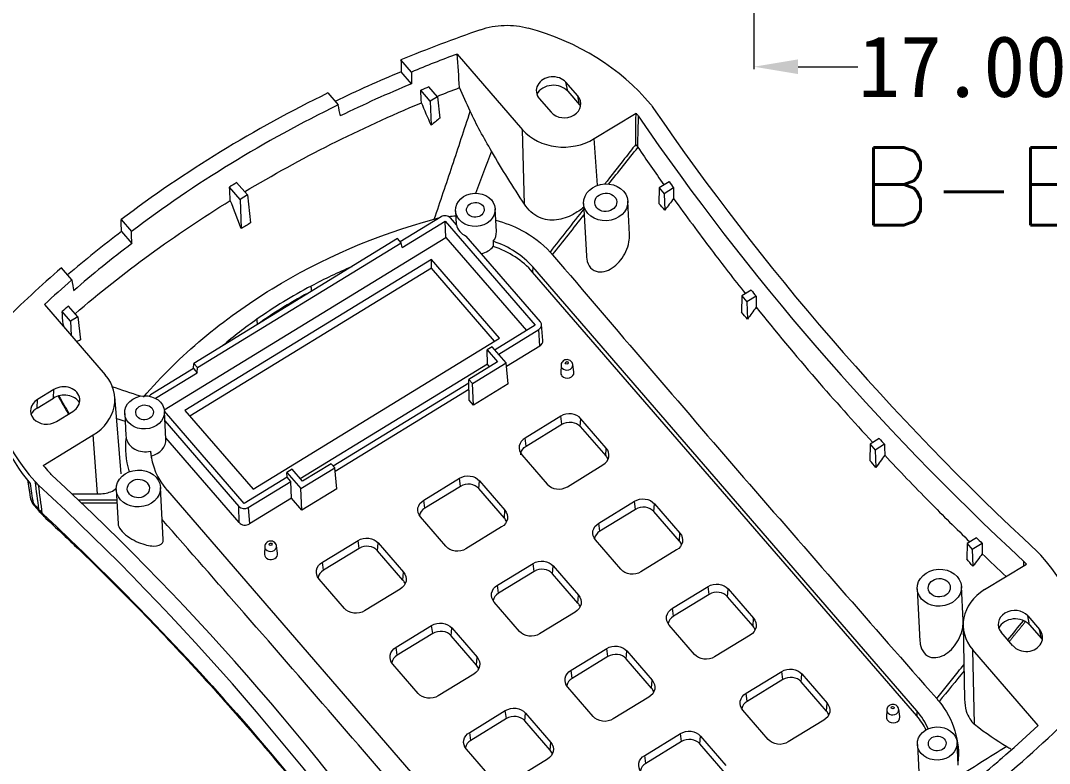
# Model space of a CAD drawing. Extents: x -40 to 272, y -118 to 614.
# Drawn here: x 100.23 to 142.14, y 180.98 to 211.24 of the extents above; entities that cross this region are included whole.
import ezdxf

# ---------------------------------------------------------------- set-up
doc = ezdxf.new("R2010")
doc.units = 0
doc.header["$MEASUREMENT"] = 0
doc.layers.add('20', color=7, linetype='Continuous')
doc.layers.add('TOP', color=7, linetype='Continuous')
doc.styles.add('blockfont', font='simplex.shx', dxfattribs={"bigfont": 'bigfont'})
doc.dimstyles.new('3', dxfattribs={"dimtxt": 2.5, "dimasz": 1.8, "dimexe": 0.1, "dimexo": 0.1, "dimgap": 0.1, "dimtad": 0, "dimzin": 0, "dimdsep": 46, "dimtxsty": 'Standard', "dimcen": 0, "dimclrd": 4, "dimclre": 4, "dimclrt": 3, "dimadec": 1, "dimazin": 0, "dimtfac": 1, "dimtofl": 0, "dimtmove": 0, "dimatfit": 3, "dimfxl": 0.18, "dimtolj": 1, "dimtzin": 0, "dimlwd": 9, "dimlwe": 9, "dimarcsym": 0})

# ---------------------------------------------------------------- blocks, each defined once
blk = doc.blocks.new('*D150')
at = {"color": 4, "linetype": 'Continuous', "lineweight": 9}
for p, q in [((130.101, 220.366), (130.101, 209.255)), ((131.901, 209.355), (134.334, 209.355)), ((145.301, 209.355), (142.867, 209.355)), ((147.101, 208.172), (147.101, 209.455))]:
    blk.add_line(p, q, dxfattribs=at)
for points in [[(131.901, 209.655), (131.901, 209.055), (130.101, 209.355)], [(145.301, 209.655), (145.301, 209.055), (147.101, 209.355)]]:
    blk.add_solid(points, dxfattribs=at)
at = {"layer": 'Defpoints', "color": 0, "linetype": 'Continuous', "lineweight": 9}
for p in [(130.101, 220.466), (147.101, 209.355), (147.101, 208.072)]:
    blk.add_point(p, dxfattribs=at)
at = {"color": 3, "linetype": 'Continuous', "lineweight": 9, "insert": (138.601, 209.355), "char_height": 2.5, "attachment_point": 5}
blk.add_mtext('\\A1;17.00', dxfattribs=at)

msp = doc.modelspace()

# ---------------------------------------------------------------- linework, layer by layer
at = {"layer": '20', "color": 7, "linetype": 'Continuous', "lineweight": 9}
for p, q in [((116.148, 209.14), (115.723, 209.631)), ((118.011, 209.871), (120.678, 206.789)), ((116.157, 208.661), (115.732, 209.152)), ((122.923, 208.164), (122.442, 208.72)), ((122.514, 208.356), (122.442, 208.72)), ((116.913, 207.952), (116.529, 208.396)), ((117.205, 208.132), (116.861, 208.53)), ((122.514, 208.356), (122.995, 207.8)), ((112.749, 208.287), (113.17, 207.801)), ((117.205, 208.132), (116.913, 207.952)), ((116.913, 207.952), (116.951, 206.971)), ((117.205, 208.132), (117.308, 207.264)), ((121.359, 208.056), (121.839, 207.501)), ((122.995, 207.8), (122.923, 208.164)), ((123.597, 206.428), (125.298, 207.469)), ((120.756, 203.753), (120.678, 206.789)), ((123.728, 204.524), (123.597, 206.428)), ((109.465, 204.131), (109.03, 204.633)), ((126.645, 204.673), (126.239, 204.425)), ((109.172, 203.952), (108.737, 204.454)), ((109.465, 204.131), (109.172, 203.952)), ((109.465, 204.131), (109.599, 202.993)), ((126.239, 204.425), (126.23, 203.782)), ((126.239, 204.425), (126.449, 204.183)), ((126.829, 204.417), (126.449, 204.183)), ((126.449, 204.183), (126.474, 203.515)), ((109.172, 203.952), (109.218, 202.76)), ((123.165, 203.785), (123.277, 201.646)), ((125.034, 202.518), (124.963, 203.879)), ((117.944, 203.484), (117.973, 202.928)), ((119.61, 202.639), (119.562, 203.568)), ((104.323, 203.128), (104.744, 202.641)), ((117.358, 203.241), (115.694, 202.222)), ((115.768, 201.997), (117.521, 203.071)), ((117.55, 202.394), (117.521, 203.071)), ((117.521, 203.071), (121.194, 198.827)), ((117.981, 202.918), (117.742, 203.194)), ((104.338, 202.641), (104.759, 202.155)), ((121.401, 198.967), (118.382, 202.455)), ((106.083, 195.373), (117.55, 202.394)), ((115.583, 202.352), (107.288, 197.273)), ((107.433, 197.105), (115.728, 202.184)), ((115.728, 202.184), (115.583, 202.352)), ((115.768, 201.997), (115.728, 202.184)), ((117.55, 202.394), (120.83, 198.605)), ((116.961, 201.499), (106.925, 195.354)), ((119.733, 198.295), (116.961, 201.499)), ((116.965, 201.147), (116.961, 201.499)), ((121.088, 201.198), (121.083, 200.991)), ((136.736, 183.119), (121.088, 201.198)), ((102.314, 200.669), (101.889, 201.16)), ((116.965, 201.147), (107.126, 195.122)), ((119.537, 198.175), (116.965, 201.147)), ((136.731, 182.912), (121.083, 200.991)), ((129.605, 200.019), (129.595, 199.351)), ((129.99, 200.255), (129.605, 200.019)), ((129.605, 200.019), (129.814, 199.777)), ((130.189, 200.007), (129.814, 199.777)), ((101.199, 199.669), (103.678, 196.805)), ((102.56, 199.165), (102.176, 199.608)), ((129.814, 199.777), (129.841, 199.074)), ((102.267, 198.985), (101.923, 199.384)), ((102.56, 199.165), (102.267, 198.985)), ((102.56, 199.165), (102.671, 198.227)), ((102.267, 198.985), (102.29, 198.409)), ((121.194, 198.827), (119.554, 197.823)), ((121.506, 198.199), (121.451, 198.85)), ((109.697, 192.151), (119.733, 198.295)), ((119.706, 197.647), (121.337, 198.645)), ((121.383, 197.978), (121.337, 198.645)), ((119.442, 197.952), (119.237, 197.827)), ((119.237, 197.827), (119.66, 197.338)), ((119.242, 197.237), (119.237, 197.827)), ((120.011, 197.294), (119.442, 197.952)), ((121.383, 197.978), (120.025, 197.147)), ((107.269, 197.063), (105.525, 195.996)), ((107.269, 197.063), (107.288, 197.273)), ((107.269, 197.063), (107.421, 196.887)), ((107.288, 197.273), (107.433, 197.105)), ((107.421, 196.887), (107.433, 197.105)), ((119.242, 197.237), (111.62, 192.57)), ((119.66, 197.338), (118.488, 196.621)), ((118.634, 196.452), (120.011, 197.294)), ((119.329, 197.136), (119.242, 197.237)), ((120.093, 196.44), (120.011, 197.294)), ((122.242, 197.202), (122.229, 196.9)), ((122.724, 197.211), (122.722, 197.227)), ((122.766, 196.928), (122.722, 197.227)), ((105.725, 195.848), (107.421, 196.887)), ((118.495, 195.775), (118.488, 196.621)), ((118.488, 196.621), (118.634, 196.452)), ((122.768, 196.91), (122.766, 196.928)), ((101.588, 196.209), (100.914, 195.797)), ((101.572, 195.856), (101.588, 196.209)), ((112.959, 193.094), (118.489, 196.48)), ((118.491, 196.208), (113.04, 192.87)), ((118.672, 195.57), (118.634, 196.452)), ((120.093, 196.44), (118.672, 195.57)), ((100.898, 195.444), (101.572, 195.856)), ((100.898, 195.444), (100.914, 195.797)), ((104.327, 192.768), (104.062, 195.918)), ((118.672, 195.57), (118.495, 195.775)), ((101.688, 194.903), (102.361, 195.316)), ((109.341, 191.569), (106.088, 195.328)), ((106.147, 194.191), (106.088, 195.318)), ((106.925, 195.354), (109.697, 192.151)), ((104.47, 195.234), (104.518, 194.315)), ((106.109, 194.926), (109.119, 191.447)), ((122.233, 195.12), (120.783, 194.231)), ((122.276, 194.791), (122.233, 195.12)), ((123.029, 194.698), (123.052, 195.018)), ((124.087, 193.822), (123.052, 195.018)), ((120.825, 193.903), (122.276, 194.791)), ((123.029, 194.698), (124.064, 193.502)), ((101.153, 193.11), (103.19, 194.358)), ((103.356, 191.952), (103.19, 194.358)), ((109.136, 190.784), (106.144, 194.241)), ((120.825, 193.903), (120.783, 194.231)), ((135.206, 194.21), (134.831, 193.98)), ((124.064, 193.502), (124.087, 193.822)), ((134.831, 193.98), (134.822, 193.32)), ((134.831, 193.98), (135.04, 193.739)), ((135.426, 193.975), (135.04, 193.739)), ((135.04, 193.739), (135.068, 193.028)), ((120.646, 193.545), (121.681, 192.349)), ((111.285, 192.957), (111.08, 192.832)), ((111.08, 192.832), (111.649, 192.174)), ((111.081, 192.635), (111.08, 192.832)), ((111.707, 192.469), (111.285, 192.957)), ((111.649, 192.174), (113.025, 193.017)), ((112.879, 193.186), (111.707, 192.469)), ((113.025, 193.017), (112.879, 193.186)), ((113.107, 192.162), (113.025, 193.017)), ((122.5, 192.248), (123.95, 193.136)), ((111.081, 192.635), (109.341, 191.569)), ((109.503, 191.399), (111.234, 192.459)), ((111.234, 192.459), (111.081, 192.635)), ((111.263, 191.782), (111.234, 192.459)), ((116.653, 191.703), (118.103, 192.591)), ((118.146, 192.262), (118.103, 192.591)), ((118.899, 192.169), (118.922, 192.489)), ((118.922, 192.489), (119.957, 191.293)), ((104.126, 192.128), (104.199, 190.741)), ((106.035, 190.091), (105.924, 192.221)), ((106.207, 192.087), (119.252, 177.014)), ((111.687, 191.292), (111.649, 192.174)), ((113.107, 192.162), (111.687, 191.292)), ((118.146, 192.262), (116.696, 191.374)), ((119.934, 190.973), (118.899, 192.169)), ((111.263, 191.782), (109.549, 190.733)), ((111.687, 191.292), (111.263, 191.782)), ((116.696, 191.374), (116.653, 191.703)), ((123.782, 190.765), (125.233, 191.654)), ((125.276, 191.325), (125.233, 191.654)), ((126.028, 191.232), (126.051, 191.552)), ((126.051, 191.552), (127.087, 190.356)), ((109.136, 190.784), (109.119, 191.447)), ((109.503, 191.399), (109.549, 190.733)), ((119.934, 190.973), (119.957, 191.293)), ((125.276, 191.325), (123.825, 190.437)), ((127.064, 190.036), (126.028, 191.232)), ((117.551, 189.82), (116.516, 191.016)), ((123.825, 190.437), (123.782, 190.765)), ((119.82, 190.607), (118.37, 189.719)), ((127.064, 190.036), (127.087, 190.356)), ((112.523, 189.174), (113.973, 190.062)), ((114.016, 189.734), (113.973, 190.062)), ((114.769, 189.641), (114.792, 189.961)), ((114.792, 189.961), (115.827, 188.764)), ((124.681, 188.883), (123.646, 190.079)), ((138.782, 189.933), (138.773, 189.305)), ((139.163, 190.166), (138.782, 189.933)), ((138.782, 189.933), (138.991, 189.691)), ((139.397, 189.94), (138.991, 189.691)), ((110.174, 189.813), (110.161, 189.511)), ((110.161, 189.511), (110.161, 189.493)), ((110.699, 189.539), (110.655, 189.838)), ((110.656, 189.822), (110.655, 189.837)), ((114.016, 189.734), (112.566, 188.846)), ((115.804, 188.444), (114.769, 189.641)), ((126.95, 189.67), (125.499, 188.781)), ((138.991, 189.691), (139.018, 189.007)), ((112.566, 188.846), (112.523, 189.174)), ((119.652, 188.237), (121.103, 189.125)), ((121.146, 188.796), (121.103, 189.125)), ((121.899, 188.703), (121.921, 189.023)), ((121.921, 189.023), (122.957, 187.827)), ((139.499, 188.054), (141.2, 189.096)), ((115.804, 188.444), (115.827, 188.764)), ((121.146, 188.796), (119.695, 187.908)), ((122.934, 187.507), (121.899, 188.703)), ((113.421, 187.291), (112.386, 188.488)), ((119.695, 187.908), (119.652, 188.237)), ((126.782, 187.299), (128.233, 188.187)), ((128.276, 187.859), (128.233, 188.187)), ((138.623, 186.796), (138.551, 188.179)), ((115.69, 188.078), (114.24, 187.19)), ((122.934, 187.507), (122.957, 187.827)), ((128.276, 187.859), (126.825, 186.971)), ((129.028, 187.766), (129.051, 188.086)), ((130.064, 186.57), (129.028, 187.766)), ((129.051, 188.086), (130.087, 186.89)), ((136.753, 188.085), (136.864, 185.958)), ((120.551, 186.354), (119.516, 187.55)), ((122.82, 187.141), (121.369, 186.253)), ((126.825, 186.971), (126.782, 187.299)), ((141.257, 186.982), (141.738, 186.426)), ((141.329, 186.618), (141.257, 186.982)), ((115.523, 185.708), (116.973, 186.596)), ((117.016, 186.268), (116.973, 186.596)), ((127.681, 185.417), (126.646, 186.613)), ((130.064, 186.57), (130.087, 186.89)), ((138.622, 186.587), (138.683, 183.59)), ((141.329, 186.618), (141.809, 186.062)), ((117.016, 186.268), (115.565, 185.38)), ((117.769, 186.175), (117.792, 186.495)), ((118.804, 184.978), (117.769, 186.175)), ((117.792, 186.495), (118.827, 185.298)), ((129.95, 186.204), (128.499, 185.315)), ((140.654, 185.762), (140.173, 186.318)), ((141.809, 186.062), (141.738, 186.426)), ((115.565, 185.38), (115.523, 185.708)), ((118.804, 184.978), (118.827, 185.298)), ((122.652, 184.771), (124.103, 185.659)), ((124.146, 185.33), (122.695, 184.442)), ((124.146, 185.33), (124.103, 185.659)), ((124.898, 185.237), (124.921, 185.557)), ((124.921, 185.557), (125.957, 184.361)), ((141.678, 182.526), (139.012, 185.607)), ((139.09, 182.571), (139.012, 185.607)), ((116.421, 183.825), (115.386, 185.022)), ((125.934, 184.041), (124.898, 185.237)), ((118.69, 184.612), (117.24, 183.724)), ((122.695, 184.442), (122.652, 184.771)), ((129.782, 183.833), (131.233, 184.721)), ((131.276, 184.393), (131.233, 184.721)), ((132.028, 184.3), (132.051, 184.62)), ((132.051, 184.62), (133.086, 183.424)), ((123.551, 182.888), (122.516, 184.084)), ((125.934, 184.041), (125.957, 184.361)), ((131.276, 184.393), (129.825, 183.505)), ((133.063, 183.104), (132.028, 184.3)), ((125.82, 183.675), (124.369, 182.787)), ((129.825, 183.505), (129.782, 183.833)), ((133.063, 183.104), (133.086, 183.424)), ((135.517, 183.158), (135.504, 182.856)), ((135.999, 183.167), (135.997, 183.183)), ((136.042, 182.884), (135.997, 183.183)), ((118.522, 182.242), (119.973, 183.13)), ((120.016, 182.802), (118.565, 181.914)), ((120.016, 182.802), (119.973, 183.13)), ((120.768, 182.708), (120.791, 183.029)), ((120.791, 183.029), (121.827, 181.832)), ((130.681, 181.951), (129.645, 183.147)), ((132.95, 182.738), (131.499, 181.849)), ((136.043, 182.867), (136.042, 182.884)), ((136.736, 183.119), (136.731, 182.912)), ((121.804, 181.512), (120.768, 182.708)), ((118.565, 181.914), (118.522, 182.242)), ((125.652, 181.305), (127.103, 182.193)), ((127.146, 181.864), (127.103, 182.193)), ((127.898, 181.771), (127.921, 182.091)), ((127.921, 182.091), (128.957, 180.895)), ((119.421, 180.359), (118.386, 181.556)), ((121.804, 181.512), (121.827, 181.832)), ((127.146, 181.864), (125.695, 180.976)), ((128.934, 180.575), (127.898, 181.771)), ((136.758, 181.746), (136.817, 180.619)), ((138.424, 180.91), (138.376, 181.83)), ((121.69, 181.146), (120.239, 180.258)), ((125.695, 180.976), (125.652, 181.305)), ((140.117, 181.142), (140.209, 181.198)), ((140.117, 181.142), (140.117, 181.119)), ((140.117, 181.142), (140.128, 181.129))]:
    msp.add_line(p, q, dxfattribs=at)
msp.add_arc((101.328, 191.95), 0.72, 188.6228, 219.6001, dxfattribs=at)
for centre, major_axis, ratio, start_param, end_param in [((137.059, 172.752), (49.324, 2.571), 0.835168, 1.90255, 1.974182), ((117.63, 202.977), (9.993, 0.521), 0.835168, 0.555977, 1.193129), ((137.059, 172.752), (48.604, 2.533), 0.835168, 1.929586, 1.971592), ((137.081, 172.317), (49.283, 2.568), 0.835168, 1.974888, 2.036247), ((121.9, 208.388), (-0.665, -0.035), 0.835168, 3.717966, 6.859559), ((137.081, 172.317), (48.563, 2.531), 0.835168, 1.972308, 2.039618), ((137.101, 171.942), (48.527, 2.529), 0.835168, 1.95711, 1.964649), ((121.921, 207.992), (0.728, 0.038), 0.835168, 0.576374, 2.672208), ((137.059, 172.752), (49.324, 2.571), 0.835168, 2.04213, 2.25221), ((122.381, 207.832), (-0.665, -0.035), 0.835168, 0.576374, 3.717966), ((137.059, 172.752), (48.604, 2.533), 0.835168, 2.040568, 2.253772), ((122.402, 207.437), (0.728, 0.038), 0.835168, 6.752549, 6.859559), ((237.158, 261.906), (-127.543, -6.647), 0.835168, 0.470884, 0.681863), ((237.158, 261.906), (-128.263, -6.684), 0.835168, 0.470885, 0.681862), ((122.381, 207.832), (-2.091, -0.109), 0.835168, 0.576374, 2.14717), ((137.101, 171.942), (48.527, 2.529), 0.835168, 2.143466, 2.150874), ((237.2, 261.095), (-128.34, -6.688), 0.835168, 0.490831, 0.493642), ((117.518, 203.056), (-0.275, -0.014), 0.835168, 3.717966, 5.288763), ((118.777, 203.051), (0.809, 0.042), 0.835168, 3.277152, 4.158781), ((137.081, 172.317), (-49.283, -2.568), 0.835168, 5.394737, 5.456054), ((118.801, 202.597), (-0.809, -0.042), 0.835168, 2.529017, 3.141604), ((137.081, 172.317), (-48.563, -2.531), 0.835168, 5.396315, 5.463625), ((118.811, 202.399), (0.809, 0.042), 0.835168, 4.901122, 5.646908), ((118.041, 199.333), (-3.74, -0.195), 0.835168, 3.717966, 4.273437), ((118.052, 199.135), (-3.721, -0.194), 0.835168, 3.717966, 4.274387), ((122.517, 186.395), (-19.918, -1.038), 0.835168, 5.125948, 5.220642), ((137.059, 172.752), (49.324, 2.571), 0.835168, 2.320158, 2.39179), ((137.059, 172.752), (48.604, 2.533), 0.835168, 2.322748, 2.356051), ((237.2, 261.095), (-128.34, -6.688), 0.835168, 0.539949, 0.542752), ((137.101, 171.942), (48.527, 2.529), 0.835168, 2.329691, 2.33723), ((122.517, 186.395), (-19.918, -1.038), 0.835168, 5.356882, 5.451576), ((121.177, 198.83), (-0.275, -0.014), 0.835168, 2.14717, 3.717966), ((121.211, 198.177), (0.296, 0.015), 0.835168, 5.288763, 6.309684), ((108.831, 197.59), (9.993, 0.521), 0.835168, 3.101211, 3.738363), ((122.483, 197.198), (0.241, 0.013), 0.835168, 3.060978, 3.717965), ((122.483, 197.198), (0.241, 0.013), 0.835168, 3.717965, 6.283185), ((101.974, 195.762), (-2.091, -0.109), 0.835168, 2.14717, 3.717966), ((122.499, 196.896), (0.27, 0.014), 0.835168, 3.061868, 3.717973), ((122.499, 196.896), (0.27, 0.014), 0.835168, 3.717966, 6.283185), ((101.974, 195.762), (-0.665, -0.035), 0.835168, 2.14717, 5.288763), ((108.852, 197.194), (-9.956, -0.519), 0.835168, 6.362852, 6.837426), ((101.301, 195.35), (-0.665, -0.035), 0.835168, 5.288763, 8.430355), ((101.995, 195.367), (0.728, 0.038), 0.835168, 6.752598, 8.430355), ((105.685, 195.811), (-0.275, -0.014), 0.835168, 5.288763, 5.63193), ((101.321, 194.954), (0.728, 0.038), 0.835168, 2.14717, 2.672258), ((105.328, 194.347), (0.809, 0.042), 0.835168, 3.275796, 4.906916), ((105.338, 194.149), (-0.809, -0.042), 0.835168, 1.789025, 3.141587), ((237.2, 261.095), (-128.34, -6.688), 0.835168, 0.609995, 0.612798), ((109.254, 193.952), (-3.74, -0.195), 0.835168, 0.020903, 0.576374), ((109.264, 193.755), (-3.721, -0.194), 0.835168, 0.019953, 0.047991), ((108.831, 197.59), (9.273, 0.483), 0.835168, 3.694635, 3.738351), ((5.435, 120.023), (-128.263, -6.684), 0.835168, 3.612478, 3.823455), ((5.435, 120.023), (-127.543, -6.647), 0.835168, 3.612477, 3.823456), ((101.328, 191.95), (0.712, 0.108), 0.84146, 3.14195, 3.615508), ((101.328, 191.95), (0.555, 0.459), 0.462763, 2.859711, 3.124804), ((101.537, 191.708), (-0.535, -0.482), 0.451181, 5.982126, 6.286681), ((101.65, 191.592), (-0.494, -0.524), 0.406877, 5.945746, 6.283594), ((109.343, 191.584), (-0.275, -0.014), 0.835168, 0.576374, 2.14717), ((109.377, 190.932), (0.296, 0.015), 0.835168, 3.717966, 5.288763), ((237.2, 261.095), (-128.34, -6.688), 0.835168, 0.659105, 0.661916), ((110.431, 189.507), (-0.27, -0.014), 0.835168, 0, 3.221198), ((110.415, 189.809), (0.241, 0.013), 0.835168, 3.059604, 3.717965), ((110.415, 189.809), (0.241, 0.013), 0.835168, 3.717965, 6.283185), ((133.761, 184.339), (9.993, 0.521), 0.835168, 6.242804, 6.879955), ((140.715, 186.65), (2.091, 0.109), 0.835168, 2.14717, 3.717966), ((140.715, 186.65), (0.665, 0.035), 0.835168, 0.576374, 3.717966), ((140.735, 186.254), (0.728, 0.038), 0.835168, 0.576374, 2.672208), ((141.196, 186.094), (0.665, 0.035), 0.835168, 3.717966, 6.859559), ((141.216, 185.699), (0.728, 0.038), 0.835168, 6.752549, 6.859559), ((135.758, 183.154), (0.241, 0.013), 0.835168, 3.060978, 3.717965), ((135.758, 183.154), (0.241, 0.013), 0.835168, 3.717965, 6.283185), ((135.774, 182.853), (0.27, 0.014), 0.835168, 3.061868, 3.717973), ((135.774, 182.853), (0.27, 0.014), 0.835168, 3.717966, 6.283185), ((105.534, 209.176), (49.324, 2.571), 0.835168, 5.335063, 5.533383), ((133.699, 181.055), (-3.721, -0.194), 0.835168, 3.505996, 3.717966), ((133.689, 181.253), (-3.74, -0.195), 0.835168, 3.449926, 3.717966), ((105.534, 209.176), (48.604, 2.533), 0.835168, 5.348712, 5.506347)]:
    msp.add_ellipse(centre, major_axis=major_axis, ratio=ratio, start_param=start_param, end_param=end_param, dxfattribs=at)
for centre, major_axis in [((124.064, 203.832), (0.899, 0.047)), ((118.753, 203.526), (-0.809, -0.042)), ((124.064, 203.832), (0.449, 0.023)), ((118.753, 203.526), (-0.36, -0.019)), ((122.478, 197.292), (-0.0614, -0.0032)), ((105.279, 195.276), (0.809, 0.042)), ((105.279, 195.276), (0.36, 0.019)), ((105.025, 192.175), (-0.899, -0.047)), ((105.025, 192.175), (-0.449, -0.023)), ((110.41, 189.903), (-0.0614, -0.0032)), ((137.652, 188.132), (-0.899, -0.047)), ((137.652, 188.132), (-0.449, -0.023)), ((135.753, 183.248), (-0.0614, -0.0032)), ((137.567, 181.788), (0.809, 0.042)), ((137.567, 181.788), (0.36, 0.019))]:
    msp.add_ellipse(centre, major_axis=major_axis, ratio=0.835168, dxfattribs=at)
for points, knots in [([(118.964, 210.863), (119.12, 210.917), (119.438, 210.999), (119.766, 211.035), (120.101, 211.046), (120.431, 211.032), (120.753, 210.97), (120.911, 210.927)], [0, 0, 0, 0, 0.25, 0.5, 0.5, 0.75, 1, 1, 1, 1]), ([(117.081, 203.146), (117.326, 203.865), (117.57, 204.59), (118.058, 206.056), (118.302, 206.796), (118.547, 207.543)], [0, 0, 0, 0, 0.5, 0.5, 1, 1, 1, 1]), ([(125.288, 206.194), (125.289, 206.264), (125.29, 206.333), (125.29, 206.402), (125.292, 206.682), (125.294, 206.962), (125.296, 207.241), (125.297, 207.317), (125.298, 207.393), (125.298, 207.469)], [0, 0, 0, 0, 0.163346, 0.163346, 0.163346, 0.820988, 0.820988, 0.820988, 1, 1, 1, 1]), ([(125.387, 207.351), (125.38, 207.091), (125.373, 206.831), (125.366, 206.571), (125.361, 206.416), (125.357, 206.26), (125.353, 206.105)], [0, 0, 0, 0, 0.62607, 0.62607, 0.62607, 1, 1, 1, 1]), ([(125.288, 206.194), (125.137, 206), (124.985, 205.805), (124.833, 205.611), (124.562, 205.264), (124.29, 204.916), (124.019, 204.569)], [0, 0, 0, 0, 0.358834, 0.358834, 0.358834, 1, 1, 1, 1]), ([(123.176, 203.634), (123.037, 203.521), (122.89, 203.422), (122.525, 203.225), (122.296, 203.142), (121.822, 203.086), (121.572, 203.115), (121.11, 203.336), (120.909, 203.524), (120.756, 203.753)], [0, 0, 0, 0, 0.192708, 0.192708, 0.461805, 0.461805, 0.730903, 0.730903, 1, 1, 1, 1]), ([(126.829, 203.989), (127.333, 203.285), (127.847, 202.587), (128.824, 201.295), (129.284, 200.7), (129.752, 200.109)], [0, 0, 0, 0, 0.53578, 0.53578, 1, 1, 1, 1]), ([(105.234, 195.893), (106.685, 197.598), (108.48, 199.088), (112.468, 201.53), (114.704, 202.508), (117.08, 203.147)], [0, 0, 0, 0, 0.5, 0.5, 1, 1, 1, 1]), ([(119.587, 203.104), (119.958, 203.004), (120.316, 202.864), (121.083, 202.456), (121.475, 202.159), (121.799, 201.808)], [0, 0, 0, 0, 0.425896, 0.425896, 1, 1, 1, 1]), ([(123.277, 201.646), (123.279, 201.605), (123.283, 201.564), (123.313, 201.389), (123.368, 201.261), (123.531, 201.078), (123.64, 201.022), (123.864, 200.984), (123.98, 201), (124.31, 201.115), (124.512, 201.278), (124.834, 201.69), (124.958, 201.94), (125.03, 202.317), (125.039, 202.419), (125.034, 202.519)], [0, 0, 0, 0, 0.037065, 0.037065, 0.161757, 0.161757, 0.286449, 0.286449, 0.411141, 0.411141, 0.660526, 0.660526, 0.90991, 0.90991, 1, 1, 1, 1]), ([(121.799, 201.808), (121.808, 201.799), (121.816, 201.79), (121.824, 201.781), (121.833, 201.772), (121.841, 201.762), (121.849, 201.753), (121.858, 201.744), (121.866, 201.734), (121.874, 201.725), (121.882, 201.715), (121.89, 201.706), (121.898, 201.696)], [0, 0, 0, 0, 0.249929, 0.249929, 0.249929, 0.499858, 0.499858, 0.499858, 0.749914, 0.749914, 0.749914, 1, 1, 1, 1]), ([(121.898, 201.696), (123.19, 200.182), (124.483, 198.668), (127.076, 195.645), (128.376, 194.136), (130.985, 191.122), (132.293, 189.618), (134.917, 186.613), (136.232, 185.113), (137.549, 183.614)], [0, 0, 0, 0, 0.25, 0.25, 0.5, 0.5, 0.75, 0.75, 1, 1, 1, 1]), ([(112.087, 200.211), (112.085, 200.232), (112.083, 200.253), (112.081, 200.274), (112.079, 200.295), (112.077, 200.316), (112.075, 200.337), (112.072, 200.366), (112.069, 200.394), (112.066, 200.422)], [0, 0, 0, 0, 0.299707, 0.299707, 0.299707, 0.599838, 0.599838, 0.599838, 1, 1, 1, 1]), ([(130.19, 199.56), (130.982, 198.573), (131.795, 197.598), (133.384, 195.762), (134.156, 194.9), (134.944, 194.049)], [0, 0, 0, 0, 0.524152, 0.524152, 1, 1, 1, 1]), ([(109.88, 198.86), (109.877, 198.881), (109.875, 198.902), (109.873, 198.922), (109.871, 198.943), (109.869, 198.964), (109.866, 198.985), (109.863, 199.013), (109.86, 199.041), (109.857, 199.069)], [0, 0, 0, 0, 0.29971, 0.29971, 0.29971, 0.59984, 0.59984, 0.59984, 1, 1, 1, 1]), ([(122.721, 197.227), (122.717, 197.254), (122.701, 197.304), (122.65, 197.368), (122.579, 197.411), (122.493, 197.429), (122.404, 197.417), (122.325, 197.374), (122.27, 197.31), (122.243, 197.248), (122.245, 197.211), (122.246, 197.202)], [0, 0, 0, 0, 0.112391, 0.227985, 0.343997, 0.465703, 0.596535, 0.721072, 0.841478, 0.958815, 1, 1, 1, 1]), ([(101.761, 195.93), (101.766, 195.921), (101.901, 195.678), (102.042, 195.436), (102.18, 195.204)], [0, 0, 0, 0, 0.036436, 1, 1, 1, 1]), ([(123.052, 195.018), (122.962, 195.122), (122.821, 195.193), (122.519, 195.23), (122.358, 195.196), (122.233, 195.12)], [0, 0, 0, 0, 0.5, 0.5, 1, 1, 1, 1]), ([(122.276, 194.791), (122.391, 194.861), (122.539, 194.892), (122.816, 194.858), (122.946, 194.793), (123.029, 194.698)], [0, 0, 0, 0, 0.5, 0.5, 1, 1, 1, 1]), ([(104.673, 192.848), (104.667, 192.866), (104.662, 192.883), (104.525, 193.329), (104.483, 193.774), (104.531, 194.215)], [0, 0, 0, 0, 0.038924, 0.038924, 1, 1, 1, 1]), ([(120.783, 194.231), (120.657, 194.154), (120.569, 194.035), (120.52, 193.782), (120.557, 193.648), (120.646, 193.545)], [0, 0, 0, 0, 0.5, 0.5, 1, 1, 1, 1]), ([(120.6, 193.549), (120.601, 193.568), (120.603, 193.587), (120.629, 193.722), (120.71, 193.832), (120.825, 193.903)], [0, 0, 0, 0, 0.139879, 0.139879, 1, 1, 1, 1]), ([(123.95, 193.136), (124.076, 193.213), (124.163, 193.332), (124.213, 193.585), (124.176, 193.719), (124.087, 193.822)], [0, 0, 0, 0, 0.5, 0.5, 1, 1, 1, 1]), ([(135.427, 193.53), (136.028, 192.889), (136.639, 192.254), (137.797, 191.08), (138.343, 190.538), (138.895, 190.001)], [0, 0, 0, 0, 0.534465, 0.534465, 1, 1, 1, 1]), ([(118.103, 192.591), (118.229, 192.668), (118.391, 192.701), (118.692, 192.663), (118.833, 192.592), (118.922, 192.489)], [0, 0, 0, 0, 0.5, 0.5, 1, 1, 1, 1]), ([(103.356, 191.952), (103.564, 191.953), (103.747, 191.981), (103.992, 192.079), (104.072, 192.127), (104.138, 192.189)], [0, 0, 0, 0, 0.632986, 0.632986, 1, 1, 1, 1]), ([(118.899, 192.169), (118.817, 192.264), (118.688, 192.329), (118.411, 192.364), (118.262, 192.333), (118.146, 192.262)], [0, 0, 0, 0, 0.5, 0.5, 1, 1, 1, 1]), ([(121.681, 192.349), (121.771, 192.245), (121.912, 192.174), (122.214, 192.137), (122.375, 192.171), (122.5, 192.248)], [0, 0, 0, 0, 0.5, 0.5, 1, 1, 1, 1]), ([(104.146, 191.706), (103.909, 191.706), (103.671, 191.706), (103.144, 191.705), (102.856, 191.705), (102.567, 191.704)], [0, 0, 0, 0, 0.453546, 0.453546, 1, 1, 1, 1]), ([(104.156, 191.582), (104.102, 191.581), (103.889, 191.58), (103.401, 191.579), (102.968, 191.577), (102.692, 191.577)], [0, 0, 0, 0, 0.112091, 0.436673, 1, 1, 1, 1]), ([(116.516, 191.016), (116.426, 191.12), (116.389, 191.255), (116.44, 191.508), (116.528, 191.626), (116.653, 191.703)], [0, 0, 0, 0, 0.5, 0.5, 1, 1, 1, 1]), ([(125.233, 191.654), (125.359, 191.731), (125.521, 191.764), (125.822, 191.726), (125.962, 191.655), (126.051, 191.552)], [0, 0, 0, 0, 0.5, 0.5, 1, 1, 1, 1]), ([(116.696, 191.374), (116.581, 191.304), (116.5, 191.195), (116.478, 191.083), (116.476, 191.075), (116.475, 191.067)], [0, 0, 0, 0, 0.985556, 0.985556, 1, 1, 1, 1]), ([(119.957, 191.293), (120.047, 191.189), (120.083, 191.055), (120.033, 190.802), (119.945, 190.683), (119.82, 190.607)], [0, 0, 0, 0, 0.5, 0.5, 1, 1, 1, 1]), ([(126.028, 191.232), (125.947, 191.327), (125.818, 191.392), (125.541, 191.427), (125.392, 191.396), (125.276, 191.325)], [0, 0, 0, 0, 0.5, 0.5, 1, 1, 1, 1]), ([(101.182, 191.029), (101.603, 190.641), (102.853, 189.469), (104.914, 187.424), (107.359, 184.85), (109.759, 182.151), (112.064, 179.386), (114.251, 176.564), (115.803, 174.445), (116.6, 173.271), (116.738, 173.065)], [0, 0, 0, 0, 0.070091, 0.210471, 0.360776, 0.512508, 0.664206, 0.815979, 0.967764, 1, 1, 1, 1]), ([(104.198, 190.747), (104.199, 190.726), (104.203, 190.703), (104.23, 190.605), (104.282, 190.517), (104.444, 190.337), (104.556, 190.245), (104.791, 190.092), (104.913, 190.029), (105.265, 189.88), (105.477, 189.835), (105.816, 189.83), (105.948, 189.871), (106.027, 190), (106.038, 190.041), (106.035, 190.089)], [0, 0, 0, 0, 0.039442, 0.039442, 0.16406, 0.16406, 0.288678, 0.288678, 0.413297, 0.413297, 0.662533, 0.662533, 0.91177, 0.91177, 1, 1, 1, 1]), ([(118.04, 177.026), (117.748, 177.367), (117.456, 177.708), (115.867, 179.56), (114.567, 181.069), (111.958, 184.083), (110.65, 185.588), (108.226, 188.364), (107.111, 189.636), (105.995, 190.908)], [0, 0, 0, 0, 0.073369, 0.073369, 0.398731, 0.398731, 0.724093, 0.724093, 1, 1, 1, 1]), ([(123.646, 190.079), (123.556, 190.183), (123.519, 190.318), (123.57, 190.57), (123.658, 190.689), (123.782, 190.765)], [0, 0, 0, 0, 0.5, 0.5, 1, 1, 1, 1]), ([(123.825, 190.437), (123.711, 190.367), (123.63, 190.258), (123.608, 190.146), (123.606, 190.138), (123.605, 190.13)], [0, 0, 0, 0, 0.985556, 0.985556, 1, 1, 1, 1]), ([(127.087, 190.356), (127.177, 190.252), (127.213, 190.117), (127.162, 189.865), (127.075, 189.746), (126.95, 189.67)], [0, 0, 0, 0, 0.5, 0.5, 1, 1, 1, 1]), ([(110.602, 189.952), (110.58, 189.976), (110.535, 190.012), (110.449, 190.038), (110.357, 190.034), (110.272, 189.997), (110.21, 189.934), (110.179, 189.869), (110.177, 189.828), (110.178, 189.813)], [0, 0, 0, 0, 0.160022, 0.306439, 0.463463, 0.632668, 0.780986, 0.92518, 1, 1, 1, 1]), ([(110.652, 189.836), (110.652, 189.844), (110.651, 189.877), (110.629, 189.916), (110.608, 189.945), (110.602, 189.952)], [0, 0, 0, 0, 0.139363, 0.787274, 1, 1, 1, 1]), ([(113.973, 190.062), (114.099, 190.139), (114.261, 190.172), (114.562, 190.135), (114.703, 190.064), (114.792, 189.961)], [0, 0, 0, 0, 0.5, 0.5, 1, 1, 1, 1]), ([(114.769, 189.641), (114.687, 189.735), (114.558, 189.8), (114.281, 189.835), (114.132, 189.805), (114.016, 189.734)], [0, 0, 0, 0, 0.5, 0.5, 1, 1, 1, 1]), ([(118.37, 189.719), (118.244, 189.642), (118.082, 189.609), (117.781, 189.646), (117.64, 189.717), (117.551, 189.82)], [0, 0, 0, 0, 0.5, 0.5, 1, 1, 1, 1]), ([(112.386, 188.488), (112.296, 188.591), (112.26, 188.726), (112.31, 188.979), (112.398, 189.097), (112.523, 189.174)], [0, 0, 0, 0, 0.5, 0.5, 1, 1, 1, 1]), ([(121.103, 189.125), (121.229, 189.202), (121.391, 189.235), (121.692, 189.197), (121.832, 189.126), (121.921, 189.023)], [0, 0, 0, 0, 0.5, 0.5, 1, 1, 1, 1]), ([(112.566, 188.846), (112.451, 188.775), (112.37, 188.666), (112.348, 188.555), (112.346, 188.547), (112.345, 188.539)], [0, 0, 0, 0, 0.985556, 0.985556, 1, 1, 1, 1]), ([(115.827, 188.764), (115.917, 188.661), (115.953, 188.526), (115.903, 188.273), (115.815, 188.155), (115.69, 188.078)], [0, 0, 0, 0, 0.5, 0.5, 1, 1, 1, 1]), ([(121.899, 188.703), (121.817, 188.798), (121.688, 188.863), (121.411, 188.898), (121.262, 188.867), (121.146, 188.796)], [0, 0, 0, 0, 0.5, 0.5, 1, 1, 1, 1]), ([(125.499, 188.781), (125.374, 188.704), (125.212, 188.671), (124.91, 188.709), (124.77, 188.78), (124.681, 188.883)], [0, 0, 0, 0, 0.5, 0.5, 1, 1, 1, 1]), ([(119.516, 187.55), (119.426, 187.654), (119.389, 187.789), (119.44, 188.042), (119.528, 188.16), (119.652, 188.237)], [0, 0, 0, 0, 0.5, 0.5, 1, 1, 1, 1]), ([(128.233, 188.187), (128.359, 188.265), (128.521, 188.298), (128.822, 188.26), (128.962, 188.189), (129.051, 188.086)], [0, 0, 0, 0, 0.5, 0.5, 1, 1, 1, 1]), ([(119.695, 187.908), (119.581, 187.838), (119.5, 187.729), (119.478, 187.617), (119.476, 187.609), (119.475, 187.601)], [0, 0, 0, 0, 0.985556, 0.985556, 1, 1, 1, 1]), ([(122.957, 187.827), (123.047, 187.723), (123.083, 187.589), (123.032, 187.336), (122.945, 187.217), (122.82, 187.141)], [0, 0, 0, 0, 0.5, 0.5, 1, 1, 1, 1]), ([(129.028, 187.766), (128.946, 187.861), (128.817, 187.926), (128.54, 187.961), (128.391, 187.93), (128.276, 187.859)], [0, 0, 0, 0, 0.5, 0.5, 1, 1, 1, 1]), ([(114.24, 187.19), (114.114, 187.113), (113.952, 187.08), (113.651, 187.118), (113.51, 187.189), (113.421, 187.291)], [0, 0, 0, 0, 0.5, 0.5, 1, 1, 1, 1]), ([(126.646, 186.613), (126.556, 186.717), (126.519, 186.852), (126.57, 187.104), (126.658, 187.223), (126.782, 187.299)], [0, 0, 0, 0, 0.5, 0.5, 1, 1, 1, 1]), ([(126.825, 186.971), (126.71, 186.901), (126.63, 186.792), (126.607, 186.68), (126.606, 186.672), (126.604, 186.664)], [0, 0, 0, 0, 0.985556, 0.985556, 1, 1, 1, 1]), ([(116.973, 186.596), (117.099, 186.673), (117.261, 186.706), (117.562, 186.669), (117.703, 186.598), (117.792, 186.495)], [0, 0, 0, 0, 0.5, 0.5, 1, 1, 1, 1]), ([(130.087, 186.89), (130.176, 186.786), (130.213, 186.651), (130.162, 186.399), (130.075, 186.28), (129.95, 186.204)], [0, 0, 0, 0, 0.5, 0.5, 1, 1, 1, 1]), ([(136.864, 185.957), (136.866, 185.918), (136.87, 185.879), (136.898, 185.704), (136.951, 185.574), (137.111, 185.382), (137.22, 185.32), (137.447, 185.273), (137.566, 185.286), (137.904, 185.394), (138.111, 185.559), (138.434, 185.972), (138.556, 186.226), (138.621, 186.598), (138.627, 186.698), (138.622, 186.796)], [0, 0, 0, 0, 0.035412, 0.035412, 0.160765, 0.160765, 0.286117, 0.286117, 0.41147, 0.41147, 0.662175, 0.662175, 0.91288, 0.91288, 1, 1, 1, 1]), ([(117.769, 186.175), (117.687, 186.269), (117.558, 186.334), (117.281, 186.369), (117.132, 186.339), (117.016, 186.268)], [0, 0, 0, 0, 0.5, 0.5, 1, 1, 1, 1]), ([(121.369, 186.253), (121.244, 186.176), (121.082, 186.143), (120.78, 186.18), (120.64, 186.251), (120.551, 186.354)], [0, 0, 0, 0, 0.5, 0.5, 1, 1, 1, 1]), ([(115.386, 185.022), (115.296, 185.125), (115.259, 185.26), (115.31, 185.513), (115.398, 185.631), (115.523, 185.708)], [0, 0, 0, 0, 0.5, 0.5, 1, 1, 1, 1]), ([(124.103, 185.659), (124.229, 185.736), (124.391, 185.769), (124.692, 185.731), (124.832, 185.66), (124.921, 185.557)], [0, 0, 0, 0, 0.5, 0.5, 1, 1, 1, 1]), ([(115.565, 185.38), (115.451, 185.309), (115.37, 185.2), (115.348, 185.089), (115.346, 185.081), (115.345, 185.073)], [0, 0, 0, 0, 0.985556, 0.985556, 1, 1, 1, 1]), ([(118.827, 185.298), (118.917, 185.195), (118.953, 185.06), (118.903, 184.807), (118.815, 184.689), (118.69, 184.612)], [0, 0, 0, 0, 0.5, 0.5, 1, 1, 1, 1]), ([(124.898, 185.237), (124.816, 185.332), (124.688, 185.397), (124.41, 185.432), (124.262, 185.401), (124.146, 185.33)], [0, 0, 0, 0, 0.5, 0.5, 1, 1, 1, 1]), ([(128.499, 185.315), (128.373, 185.238), (128.212, 185.205), (127.91, 185.243), (127.77, 185.314), (127.681, 185.417)], [0, 0, 0, 0, 0.5, 0.5, 1, 1, 1, 1]), ([(131.233, 184.721), (131.359, 184.798), (131.52, 184.832), (131.822, 184.794), (131.962, 184.723), (132.051, 184.62)], [0, 0, 0, 0, 0.5, 0.5, 1, 1, 1, 1]), ([(137.549, 183.614), (137.694, 183.797), (137.985, 184.163), (138.353, 184.624), (138.576, 184.902), (138.653, 184.998)], [0, 0, 0, 0, 0.394713, 0.791831, 1, 1, 1, 1]), ([(122.516, 184.084), (122.426, 184.188), (122.389, 184.323), (122.44, 184.576), (122.528, 184.694), (122.652, 184.771)], [0, 0, 0, 0, 0.5, 0.5, 1, 1, 1, 1]), ([(122.695, 184.442), (122.58, 184.372), (122.5, 184.263), (122.478, 184.151), (122.476, 184.143), (122.474, 184.135)], [0, 0, 0, 0, 0.985556, 0.985556, 1, 1, 1, 1]), ([(132.028, 184.3), (131.946, 184.395), (131.817, 184.46), (131.54, 184.495), (131.391, 184.464), (131.276, 184.393)], [0, 0, 0, 0, 0.5, 0.5, 1, 1, 1, 1]), ([(125.957, 184.361), (126.046, 184.257), (126.083, 184.123), (126.032, 183.87), (125.945, 183.751), (125.82, 183.675)], [0, 0, 0, 0, 0.5, 0.5, 1, 1, 1, 1]), ([(117.24, 183.724), (117.114, 183.647), (116.952, 183.614), (116.65, 183.652), (116.51, 183.723), (116.421, 183.825)], [0, 0, 0, 0, 0.5, 0.5, 1, 1, 1, 1]), ([(129.645, 183.147), (129.556, 183.251), (129.519, 183.386), (129.57, 183.638), (129.657, 183.757), (129.782, 183.833)], [0, 0, 0, 0, 0.5, 0.5, 1, 1, 1, 1]), ([(137.549, 183.614), (137.557, 183.605), (137.565, 183.595), (137.573, 183.586), (137.581, 183.577), (137.59, 183.567), (137.598, 183.558), (137.606, 183.548), (137.614, 183.539), (137.621, 183.529), (137.629, 183.519), (137.637, 183.51), (137.645, 183.5)], [0, 0, 0, 0, 0.24993, 0.24993, 0.24993, 0.499861, 0.499861, 0.499861, 0.749916, 0.749916, 0.749916, 1, 1, 1, 1]), ([(138.684, 183.59), (138.687, 183.421), (138.709, 183.258), (138.82, 182.875), (138.94, 182.692), (139.09, 182.571)], [0, 0, 0, 0, 0.38608, 0.38608, 1, 1, 1, 1]), ([(119.973, 183.13), (120.099, 183.207), (120.261, 183.24), (120.562, 183.202), (120.702, 183.132), (120.791, 183.029)], [0, 0, 0, 0, 0.5, 0.5, 1, 1, 1, 1]), ([(129.825, 183.505), (129.71, 183.435), (129.63, 183.326), (129.607, 183.214), (129.606, 183.206), (129.604, 183.198)], [0, 0, 0, 0, 0.985556, 0.985556, 1, 1, 1, 1]), ([(133.086, 183.424), (133.176, 183.32), (133.213, 183.185), (133.162, 182.933), (133.075, 182.814), (132.95, 182.738)], [0, 0, 0, 0, 0.5, 0.5, 1, 1, 1, 1]), ([(135.996, 183.183), (135.992, 183.21), (135.976, 183.26), (135.925, 183.324), (135.854, 183.367), (135.768, 183.386), (135.679, 183.373), (135.601, 183.331), (135.546, 183.266), (135.518, 183.204), (135.52, 183.168), (135.521, 183.158)], [0, 0, 0, 0, 0.112391, 0.227985, 0.343997, 0.465703, 0.596535, 0.721072, 0.841478, 0.958815, 1, 1, 1, 1]), ([(137.645, 183.5), (137.942, 183.132), (138.156, 182.734), (138.418, 181.876), (138.46, 181.432), (138.413, 180.991)], [0, 0, 0, 0, 0.5, 0.5, 1, 1, 1, 1]), ([(120.768, 182.708), (120.687, 182.803), (120.558, 182.868), (120.281, 182.903), (120.132, 182.873), (120.016, 182.802)], [0, 0, 0, 0, 0.5, 0.5, 1, 1, 1, 1]), ([(124.369, 182.787), (124.244, 182.71), (124.082, 182.676), (123.78, 182.714), (123.64, 182.785), (123.551, 182.888)], [0, 0, 0, 0, 0.5, 0.5, 1, 1, 1, 1]), ([(118.386, 181.556), (118.296, 181.659), (118.259, 181.794), (118.31, 182.047), (118.398, 182.165), (118.522, 182.242)], [0, 0, 0, 0, 0.5, 0.5, 1, 1, 1, 1]), ([(118.565, 181.914), (118.451, 181.843), (118.37, 181.734), (118.348, 181.623), (118.346, 181.615), (118.345, 181.607)], [0, 0, 0, 0, 0.985556, 0.985556, 1, 1, 1, 1]), ([(127.103, 182.193), (127.229, 182.27), (127.391, 182.303), (127.692, 182.265), (127.832, 182.194), (127.921, 182.091)], [0, 0, 0, 0, 0.5, 0.5, 1, 1, 1, 1]), ([(127.898, 181.771), (127.816, 181.866), (127.687, 181.931), (127.41, 181.966), (127.261, 181.935), (127.146, 181.864)], [0, 0, 0, 0, 0.5, 0.5, 1, 1, 1, 1]), ([(131.499, 181.849), (131.373, 181.772), (131.211, 181.739), (130.91, 181.777), (130.77, 181.848), (130.681, 181.951)], [0, 0, 0, 0, 0.5, 0.5, 1, 1, 1, 1]), ([(121.827, 181.832), (121.917, 181.729), (121.953, 181.594), (121.902, 181.341), (121.815, 181.223), (121.69, 181.146)], [0, 0, 0, 0, 0.5, 0.5, 1, 1, 1, 1]), ([(125.515, 180.618), (125.426, 180.722), (125.389, 180.857), (125.44, 181.11), (125.527, 181.228), (125.652, 181.305)], [0, 0, 0, 0, 0.5, 0.5, 1, 1, 1, 1]), ([(125.695, 180.976), (125.58, 180.906), (125.5, 180.797), (125.477, 180.685), (125.476, 180.677), (125.474, 180.669)], [0, 0, 0, 0, 0.985556, 0.985556, 1, 1, 1, 1])]:
    msp.add_open_spline(points, degree=3, knots=knots, dxfattribs=at)
for points, degree in [([(115.723, 209.631), (115.726, 209.471), (115.729, 209.311), (115.732, 209.152)], 3), ([(118.111, 208.505), (118.078, 208.96), (118.045, 209.415), (118.011, 209.871)], 3), ([(116.148, 209.14), (116.151, 208.98), (116.154, 208.82), (116.157, 208.661)], 3), ([(116.559, 207.887), (116.549, 208.057), (116.539, 208.226), (116.529, 208.396)], 3), ([(117.194, 208.146), (117.498, 208.268), (117.804, 208.387), (118.111, 208.505)], 3), ([(118.546, 207.543), (118.399, 207.865), (118.254, 208.185), (118.111, 208.505)], 3), ([(109.353, 204.261), (111.63, 205.627), (114.045, 206.843), (116.559, 207.887)], 3), ([(116.951, 206.971), (116.819, 207.277), (116.688, 207.582), (116.559, 207.887)], 3), ([(113.254, 207.356), (113.226, 207.504), (113.198, 207.652), (113.17, 207.801)], 3), ([(119.415, 205.912), (119.097, 206.451), (118.793, 207.003), (118.546, 207.543)], 3), ([(125.298, 207.469), (125.33, 207.431), (125.36, 207.391), (125.387, 207.351)], 3), ([(125.889, 207.824), (125.934, 207.77), (125.976, 207.714), (126.015, 207.657)], 3), ([(117.308, 207.264), (117.189, 207.166), (117.07, 207.068), (116.951, 206.971)], 3), ([(119.414, 205.913), (119.194, 205.347), (118.974, 204.774), (118.755, 204.192)], 3), ([(120.756, 203.753), (120.288, 204.455), (119.848, 205.18), (119.415, 205.912)], 3), ([(124.18, 204.57), (124.579, 205.07), (124.978, 205.57), (125.378, 206.069)], 3), ([(125.288, 206.194), (125.311, 206.165), (125.332, 206.135), (125.353, 206.105)], 3), ([(125.353, 206.105), (125.36, 206.095), (125.366, 206.085), (125.373, 206.075)], 3), ([(125.375, 206.073), (125.723, 205.56), (126.076, 205.051), (126.434, 204.544)], 3), ([(108.772, 203.908), (108.76, 204.09), (108.749, 204.272), (108.737, 204.454)], 3), ([(126.829, 204.417), (126.829, 204.274), (126.829, 204.131), (126.829, 203.989)], 3), ([(102.446, 199.296), (104.395, 200.97), (106.512, 202.513), (108.772, 203.908)], 3), ([(109.218, 202.76), (109.069, 203.142), (108.921, 203.525), (108.772, 203.908)], 3), ([(126.474, 203.515), (126.393, 203.604), (126.312, 203.693), (126.23, 203.782)], 3), ([(126.829, 203.989), (126.711, 203.831), (126.593, 203.673), (126.474, 203.515)], 3), ([(117.662, 203.258), (117.759, 203.269), (117.857, 203.277), (117.954, 203.282)], 3), ([(123.176, 203.569), (122.714, 202.979), (122.255, 202.393), (121.799, 201.808)], 3), ([(121.898, 201.696), (122.328, 202.24), (122.758, 202.782), (123.188, 203.324)], 3), ([(104.338, 202.641), (104.333, 202.803), (104.328, 202.966), (104.323, 203.128)], 3), ([(109.599, 202.993), (109.472, 202.914), (109.345, 202.836), (109.218, 202.76)], 3), ([(117.08, 203.147), (117.139, 203.163), (117.2, 203.177), (117.261, 203.191)], 3), ([(104.759, 202.155), (104.754, 202.317), (104.749, 202.479), (104.744, 202.641)], 3), ([(119.483, 202.243), (119.483, 202.172), (119.483, 202.102), (119.483, 202.031)], 3), ([(102.314, 200.669), (102.34, 200.523), (102.365, 200.377), (102.391, 200.232)], 3), ([(112.066, 200.422), (111.292, 200.016), (110.554, 199.564), (109.857, 199.069)], 3), ([(112.087, 200.211), (111.313, 199.806), (110.575, 199.354), (109.88, 198.86)], 3), ([(130.189, 200.007), (130.189, 199.858), (130.189, 199.709), (130.19, 199.56)], 3), ([(130.19, 199.56), (130.073, 199.398), (129.957, 199.236), (129.841, 199.074)], 3), ([(101.958, 198.871), (101.946, 199.042), (101.934, 199.213), (101.923, 199.384)], 3), ([(129.841, 199.074), (129.759, 199.166), (129.677, 199.259), (129.595, 199.351)], 3), ([(102.026, 198.714), (102.003, 198.766), (101.98, 198.819), (101.958, 198.871)], 3), ([(102.671, 198.227), (102.616, 198.204), (102.561, 198.182), (102.506, 198.159)], 3), ([(105.114, 195.933), (104.728, 196.06), (104.339, 196.189), (103.948, 196.319)], 3), ([(101.789, 195.941), (101.922, 195.701), (102.062, 195.46), (102.205, 195.221)], 3), ([(104.138, 195.025), (104.254, 194.99), (104.37, 194.955), (104.487, 194.92)], 3), ([(104.519, 194.316), (104.52, 194.282), (104.524, 194.249), (104.531, 194.215)], 3), ([(105.519, 193.692), (105.528, 193.628), (105.538, 193.563), (105.547, 193.499)], 3), ([(135.426, 193.975), (135.426, 193.826), (135.427, 193.678), (135.427, 193.53)], 3), ([(124.064, 193.502), (124.102, 193.458), (124.13, 193.407), (124.147, 193.354)], 3), ([(135.068, 193.028), (134.986, 193.125), (134.904, 193.222), (134.822, 193.32)], 3), ([(135.427, 193.53), (135.307, 193.362), (135.188, 193.195), (135.068, 193.028)], 3), ([(101.5, 192.724), (101.46, 192.761), (101.423, 192.798), (101.388, 192.837)], 3), ([(100.515, 192.514), (100.617, 191.842)], 1), ([(100.615, 192.377), (100.655, 192.111), (100.696, 191.846), (100.736, 191.58)], 3), ([(100.96, 192.316), (100.908, 192.365), (100.857, 192.416), (100.81, 192.468)], 3), ([(100.81, 192.468), (100.86, 192.085), (100.911, 191.702), (100.962, 191.319)], 3), ([(101.113, 191.164), (101.062, 191.548), (101.011, 191.932), (100.96, 192.316)], 3), ([(102.322, 191.951), (102.667, 191.951), (103.012, 191.952), (103.356, 191.952)], 3), ([(100.736, 191.58), (100.809, 191.492), (100.885, 191.405), (100.962, 191.319)], 3), ([(100.775, 191.499), (100.879, 191.362), (101.007, 191.233)], 2), ([(100.962, 191.319), (100.971, 191.309)], 1), ([(100.971, 191.309), (101.016, 191.26), (101.064, 191.211), (101.113, 191.164)], 3), ([(101.012, 191.216), (100.99, 191.24), (100.976, 191.271), (100.971, 191.309)], 3), ([(100.989, 191.241), (101.067, 191.152), (101.157, 191.069)], 2), ([(101.113, 191.164), (101.124, 191.154), (101.135, 191.144), (101.146, 191.134)], 3), ([(101.146, 191.134), (107.088, 185.586), (112.314, 179.548), (116.716, 173.145)], 3), ([(101.191, 191.037), (101.167, 191.06), (101.151, 191.093), (101.146, 191.134)], 3), ([(101.149, 191.075), (101.187, 191.039), (101.225, 191.004)], 2), ([(120.02, 190.812), (120.005, 190.87), (119.976, 190.925), (119.934, 190.973)], 3), ([(127.15, 189.875), (127.135, 189.933), (127.105, 189.988), (127.064, 190.036)], 3), ([(139.397, 189.94), (139.398, 189.798), (139.398, 189.656), (139.399, 189.515)], 3), ([(139.399, 189.515), (139.272, 189.346), (139.145, 189.176), (139.018, 189.007)], 3), ([(139.399, 189.515), (139.722, 189.205), (140.048, 188.897), (140.375, 188.59)], 3), ([(141.633, 189.612), (141.685, 189.563), (141.736, 189.512), (141.783, 189.46)], 3), ([(139.018, 189.007), (138.936, 189.107), (138.855, 189.206), (138.773, 189.305)], 3), ([(141.09, 189.028), (141.091, 189.087), (141.092, 189.145), (141.093, 189.204)], 3), ([(141.093, 189.204), (141.131, 189.169), (141.166, 189.133), (141.2, 189.096)], 3), ([(115.891, 188.283), (115.875, 188.341), (115.846, 188.396), (115.804, 188.444)], 3), ([(123.02, 187.346), (123.005, 187.404), (122.975, 187.459), (122.934, 187.507)], 3), ([(130.15, 186.409), (130.134, 186.466), (130.105, 186.522), (130.064, 186.57)], 3), ([(140.443, 186.006), (140.655, 186.266), (140.867, 186.526), (141.079, 186.786)], 3), ([(140.5, 185.94), (140.831, 186.347), (141.163, 186.753)], 2), ([(118.89, 184.817), (118.875, 184.875), (118.845, 184.93), (118.804, 184.978)], 3), ([(138.66, 184.745), (138.321, 184.328), (137.983, 183.913), (137.645, 183.5)], 3), ([(126.02, 183.88), (126.004, 183.938), (125.975, 183.993), (125.934, 184.041)], 3), ([(133.15, 182.943), (133.134, 183), (133.105, 183.056), (133.063, 183.104)], 3), ([(139.09, 182.571), (139.55, 182.2), (139.979, 181.92), (140.4, 181.667)], 3), ([(121.89, 181.351), (121.875, 181.409), (121.845, 181.464), (121.804, 181.512)], 3), ([(140.4, 181.669), (139.703, 181.23), (138.995, 180.787), (138.275, 180.341)], 3), ([(140.4, 181.667), (140.457, 181.633), (140.513, 181.6), (140.569, 181.57)], 3)]:
    msp.add_open_spline(points, degree=degree, dxfattribs=at)

# ---------------------------------------------------------------- texts
at = {"layer": 'TOP', "color": 1, "linetype": 'Continuous', "lineweight": 9, "insert": (137.965, 202.9), "char_height": 3.175, "attachment_point": 8, "line_spacing_factor": 0.903614, "style": 'blockfont'}
msp.add_mtext('\\W01.000; \\H3.17;B-B\\H3.17;', dxfattribs=at)

# ---------------------------------------------------------------- dimensions: what is measured, and where the dimension line sits
at = {"linetype": 'Continuous', "lineweight": 9}
dim = msp.add_linear_dim(base=(147.101, 209.355), p1=(130.101, 220.466), p2=(147.101, 208.072), dimstyle='3', dxfattribs=at)
dim.commit()
dim.dimension.update_dxf_attribs({"geometry": '*D150', "text_midpoint": (138.601, 209.355)})

doc.saveas('drawing.dxf')
